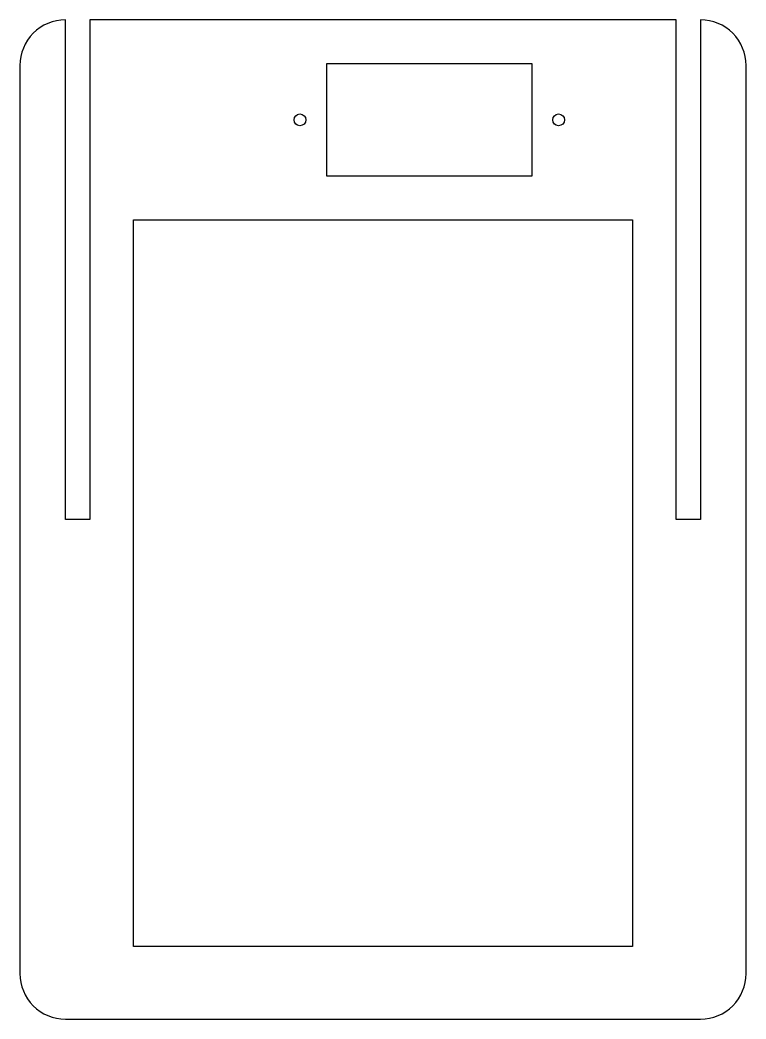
# Model space of a CAD drawing. Header units: millimetres. Extents: x 0 to 80, y 0 to 110.
import ezdxf

# ---------------------------------------------------------------- set-up
doc = ezdxf.new("R2010")
doc.units = ezdxf.units.MM

msp = doc.modelspace()

# ---------------------------------------------------------------- linework, layer by layer
msp.add_lwpolyline([(80, 105, 0.414214), (75, 110), (75, 55), (72.3, 55), (72.3, 110), (7.7, 110), (7.7, 55), (5, 55), (5, 110, 0.414214), (0, 105), (0, 5, 0.414214), (5, 0), (75, 0, 0.414214), (80, 5)], format="xyb", close=True)
for points in [[(33.8, 105.2), (56.4, 105.2), (56.4, 92.8), (33.8, 92.8)], [(12.5, 8), (12.5, 88), (67.5, 88), (67.5, 8)]]:
    msp.add_lwpolyline(points, close=True)
for centre in [(30.85, 99), (59.35, 99)]:
    msp.add_circle(centre, 0.65)

doc.saveas('drawing.dxf')
